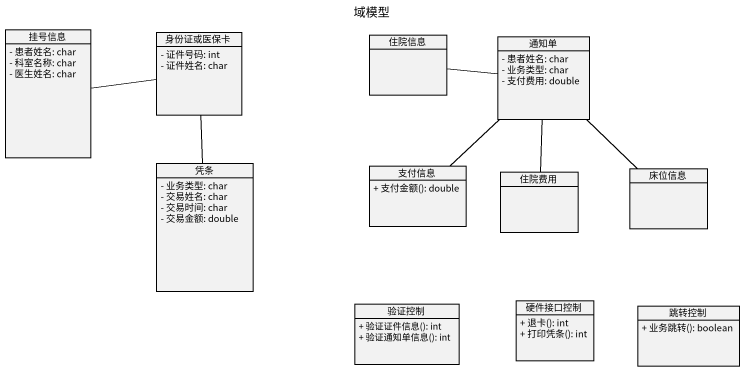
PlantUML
@startuml
title 域模型
hide circle
hide empty members
skinparam classAttributeIconSize 0
class 挂号信息 {
  - 患者姓名: char
  - 科室名称: char
  - 医生姓名: char
}
class 身份证或医保卡 {
  - 证件号码: int
  - 证件姓名: char
}
class 住院信息
class 通知单 {
  - 患者姓名: char
  - 业务类型: char
  - 支付费用: double
}
class 凭条 {
  - 业务类型: char
  - 交易姓名: char
  - 交易时间: char
  - 交易金额: double
}
class 支付信息 {
  + 支付金额(): double
}
class 住院费用
class 床位信息
class 验证控制 {
  + 验证证件信息(): int
  + 验证通知单信息(): int
}
class 硬件接口控制 {
  + 退卡(): int
  + 打印凭条(): int
}
class 跳转控制 {
  + 业务跳转(): boolean
}
身份证或医保卡 -left- 挂号信息
身份证或医保卡 -- 凭条
通知单 -left- 住院信息
通知单 -- 支付信息
通知单 -- 住院费用
通知单 -- 床位信息
@enduml
